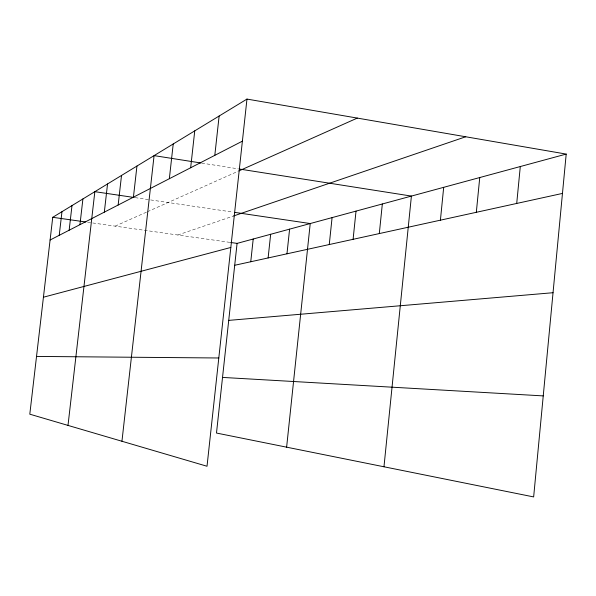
<?xml version="1.0" encoding="UTF-8"?>
<svg xmlns="http://www.w3.org/2000/svg" width="596" height="596" viewBox="0 0 596 596"><rect width="100%" height="100%" fill="white"/><g stroke="black" fill="none" stroke-linecap="round" stroke-linejoin="round"><path stroke-width="0.45" stroke-dasharray="2.98 2.23" d="M115.132 226.137L146.646 212.079M147.45 211.714L238.035 171.298M177.794 235.003L233.595 215.961M87.605 222.241L229.78 242.356M135.128 197.634L149.775 199.802M150.691 199.936L233.043 212.124M201.783 163.118L238.475 168.891"/><path stroke-width="0.89" d="M566.2 154.081L533.651 496.922L216.49 433.046L237.081 243.391L566.2 154.081L246.968 99.078L52.739 217.309L29.8 414.183L207.021 466.258L246.968 99.078M516.717 203.445L520.293 166.537M440.407 220.177L443.692 187.323M476.323 212.303L479.75 177.541M383.973 466.78L411.404 196.084L239.391 169.033M379.302 233.572L382.334 203.974M329.268 244.546L332.084 217.607M353.093 239.316L356.021 211.118M286.967 253.814L289.596 229.14M286.624 447.171L310.225 223.545L234.876 212.392M250.752 261.756L253.211 239.011M268.118 257.949L270.659 234.28M214.806 155.347L219.127 116.026M169.339 178.718L173.227 143.964M190.66 167.759L194.75 130.867M133.422 197.179L136.946 166.046M121.949 441.263L154.081 155.616L200.867 162.976M68.004 425.41L94.846 191.674L134.212 197.5M104.322 212.139L107.548 183.941M118.15 205.031L121.517 175.44M59.227 235.323L61.969 211.684M69.143 230.227L71.997 205.583M79.946 224.67L82.911 198.937M50.094 240.017L242.393 141.163M238.854 170.933L357.302 118.09M233.595 215.961L465.729 136.767M43.426 297.21L230.823 247.459M234.705 265.272L562.468 193.417M228.722 320.38L553.036 292.718M36.527 356.423L218.799 357.987M222.531 377.417L543.239 395.9M52.739 217.309L85.772 221.98M230.697 242.49L237.081 243.391"/></g></svg>
